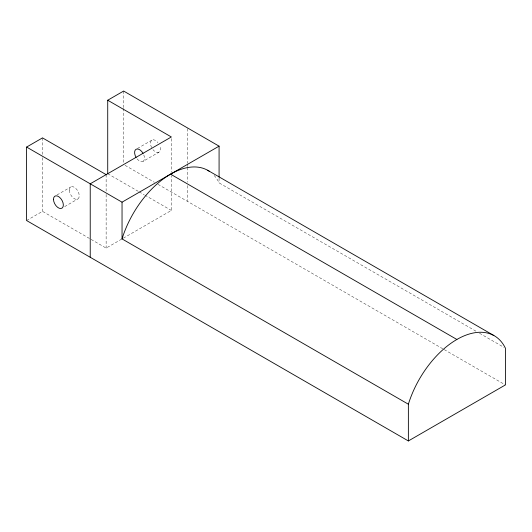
<?xml version="1.0" encoding="UTF-8"?>
<svg xmlns="http://www.w3.org/2000/svg" width="532" height="532" viewBox="0 0 532 532"><rect width="100%" height="100%" fill="white"/><g stroke="black" fill="none" stroke-linecap="round" stroke-linejoin="round"><path stroke-width="0.4" stroke-dasharray="2.66 2" d="M57.004 194.938L70.836 186.951M137.436 148.495L151.959 140.109M26.6 220.541L42.507 211.357L90.407 239.014M64.665 206.615L77.805 199.028M137.076 158.842A6.976 4.023 60 0 0 143.028 161.376L158.935 152.192A6.976 4.023 60 0 0 159.72 145.768M91.118 239.427L106.134 248.092L122.619 238.575M123.338 238.163L171.351 210.439L171.351 175.766M214.117 175.434A74.812 43.192 -60 0 1 219.078 182.888L475.907 331.163M479.498 333.245L503.964 347.363M125.06 165.346L154.373 182.27M157.951 184.331L443.502 349.192M444.22 349.61L505.4 384.929M107.723 173.705L138.466 191.453M139.185 191.866L144.185 194.752M144.904 195.164L171.351 210.439M219.078 177.987L219.078 182.888M187.257 128.611L187.257 163.277M187.257 164.109L187.257 166.583M187.257 167.407L187.257 182.27M187.257 185.568L187.257 201.256M171.351 138.619L171.351 172.468M123.63 91.045L123.63 107.557M123.63 108.382L123.63 163.696M106.134 174.622L106.134 191.134M106.134 194.433L106.134 248.092M42.507 137.888L42.507 154.393M42.507 157.698L42.507 211.357M143.813 154.952A6.976 4.023 60 0 1 143.028 161.376M158.935 152.192A6.976 4.023 60 0 1 152.983 149.658M151.667 147.63A6.976 4.023 60 0 1 151.667 140.308A6.976 4.023 60 0 1 157.911 142.643M69.393 190.143A6.976 4.023 60 0 0 76.788 199.34A6.976 4.023 60 0 0 76.788 189.478A6.976 4.023 60 0 0 69.393 190.143"/><path stroke-width="0.8" d="M170.559 174.163L456.882 339.469A74.812 43.192 -60 0 1 505.4 348.194L505.4 384.929L408.37 440.955L26.6 220.541L26.6 147.071L42.507 137.888L106.134 174.622M107.723 173.705L107.723 100.229L123.63 91.045L219.078 146.154L219.078 177.169M26.6 147.071L122.041 202.173L219.078 146.154M107.723 100.229L171.351 136.97L90.227 183.806L90.227 257.275M207.533 170.213L493.856 335.519M122.041 202.173L122.041 238.908L408.37 404.214L408.37 440.955M122.041 238.908A74.812 43.192 -60 0 1 209.468 171.397M136.052 157.346A6.976 4.023 60 0 1 136.052 149.293A6.976 4.023 60 0 1 143.028 153.322M408.37 404.214A74.812 43.192 -60 0 1 456.882 339.469M53.486 199.327A6.976 4.023 60 0 0 60.881 208.524A6.976 4.023 60 0 0 60.881 198.662A6.976 4.023 60 0 0 53.486 199.327"/></g></svg>
